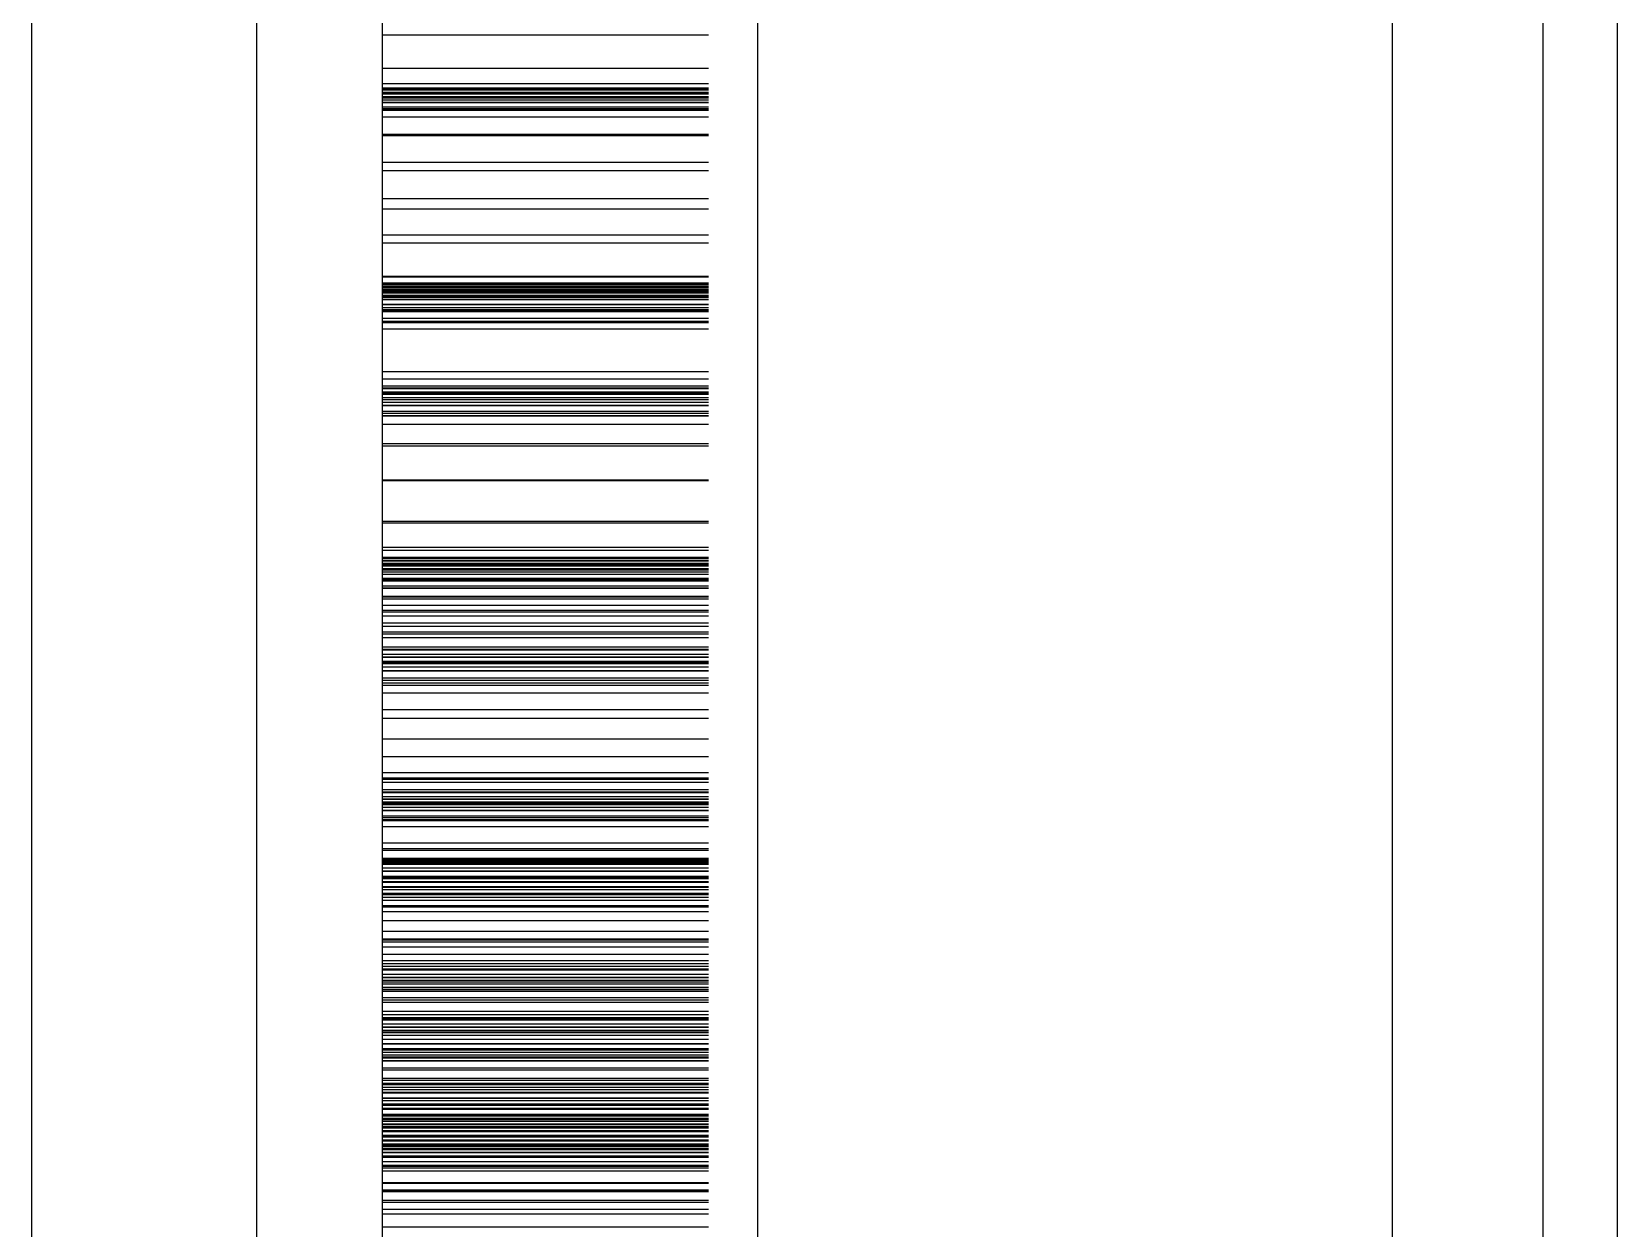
# Model space of a CAD drawing. Extents: x -49 to 4846, y -968 to 1090.
# Drawn here: x 4668.25 to 4710.55, y -882.91 to -850.98 of the extents above; entities that cross this region are included whole.
import ezdxf

# ---------------------------------------------------------------- set-up
doc = ezdxf.new("R2010")
doc.units = 0
doc.linetypes.add('DASHED', pattern=[11.05, 8.7, -2.35])
doc.linetypes.add('DOT', pattern=[2.2, 1.1, -1.1])
doc.layers.get('0').update_dxf_attribs({"linetype": 'CONTINUOUS'})
doc.layers.add('INVISIBLE', color=6, linetype='DOT')

msp = doc.modelspace()

# ---------------------------------------------------------------- linework, layer by layer
at = {"color": 1}
for p, q in [((4687.607727, -617.895823), (4687.607727, -967.895823)), ((4704.550059, -942.895823), (4704.550059, -642.895823)), ((4708.573243, -922.799634), (4708.573243, -642.895823)), ((4710.550059, -642.895823), (4710.550059, -922.799634)), ((4668.249041, -917.895823), (4668.249041, -667.895823)), ((4674.249041, -667.895823), (4674.249041, -901.148999)), ((4677.607727, -967.895823), (4677.607727, -792.895823))]:
    msp.add_line(p, q, dxfattribs=at)
at = {"layer": 'INVISIBLE', "linetype": 'DASHED'}
for p, q in [((4677.607727, -851.070138), (4687.607727, -851.070138)), ((4677.607727, -851.956715), (4687.607727, -851.956715)), ((4677.607727, -852.36122), (4687.607727, -852.36122)), ((4677.607727, -852.483445), (4687.607727, -852.483445)), ((4677.607727, -852.485101), (4687.607727, -852.485101)), ((4677.607727, -852.51783), (4687.607727, -852.51783)), ((4677.607727, -852.530308), (4687.607727, -852.530308)), ((4677.607727, -852.594375), (4687.607727, -852.594375)), ((4677.607727, -852.635494), (4687.607727, -852.635494)), ((4677.607727, -852.640361), (4687.607727, -852.640361)), ((4677.607727, -852.709308), (4687.607727, -852.709308)), ((4677.607727, -852.746087), (4687.607727, -852.746087)), ((4677.607727, -852.798794), (4687.607727, -852.798794)), ((4677.607727, -852.862665), (4687.607727, -852.862665)), ((4677.607727, -852.867559), (4687.607727, -852.867559)), ((4677.607727, -852.987632), (4687.607727, -852.987632)), ((4677.607727, -853.028687), (4687.607727, -853.028687)), ((4677.607727, -853.061875), (4687.607727, -853.061875)), ((4677.607727, -853.074101), (4687.607727, -853.074101)), ((4677.607727, -853.257375), (4687.607727, -853.257375)), ((4677.607727, -853.720882), (4687.607727, -853.720882)), ((4677.607727, -853.753226), (4687.607727, -853.753226)), ((4677.607727, -854.467415), (4687.607727, -854.467415)), ((4677.607727, -854.681958), (4687.607727, -854.681958)), ((4677.607727, -855.434244), (4687.607727, -855.434244)), ((4677.607727, -855.705829), (4687.607727, -855.705829)), ((4677.607727, -856.40582), (4687.607727, -856.40582)), ((4677.607727, -856.616422), (4687.607727, -856.616422)), ((4677.607727, -857.504615), (4687.607727, -857.504615)), ((4677.607727, -857.519042), (4687.607727, -857.519042)), ((4677.607727, -857.679902), (4687.607727, -857.679902)), ((4677.607727, -857.713918), (4687.607727, -857.713918)), ((4677.607727, -857.719276), (4687.607727, -857.719276)), ((4677.607727, -857.725324), (4687.607727, -857.725324)), ((4677.607727, -857.737308), (4687.607727, -857.737308)), ((4677.607727, -857.778636), (4687.607727, -857.778636)), ((4677.607727, -857.809377), (4687.607727, -857.809377)), ((4677.607727, -857.812872), (4687.607727, -857.812872)), ((4677.607727, -857.859615), (4687.607727, -857.859615)), ((4677.607727, -857.882719), (4687.607727, -857.882719)), ((4677.607727, -857.908072), (4687.607727, -857.908072)), ((4677.607727, -857.913959), (4687.607727, -857.913959)), ((4677.607727, -857.94926), (4687.607727, -857.94926)), ((4677.607727, -857.951862), (4687.607727, -857.951862)), ((4677.607727, -858.011608), (4687.607727, -858.011608)), ((4677.607727, -858.030428), (4687.607727, -858.030428)), ((4677.607727, -858.050402), (4687.607727, -858.050402)), ((4677.607727, -858.074089), (4687.607727, -858.074089)), ((4677.607727, -858.123133), (4687.607727, -858.123133)), ((4677.607727, -858.12975), (4687.607727, -858.12975)), ((4677.607727, -858.248484), (4687.607727, -858.248484)), ((4677.607727, -858.261138), (4687.607727, -858.261138)), ((4677.607727, -858.338112), (4687.607727, -858.338112)), ((4677.607727, -858.392401), (4687.607727, -858.392401)), ((4677.607727, -858.424664), (4687.607727, -858.424664)), ((4677.607727, -858.445999), (4687.607727, -858.445999)), ((4677.607727, -858.451965), (4687.607727, -858.451965)), ((4677.607727, -858.62134), (4687.607727, -858.62134)), ((4677.607727, -858.703365), (4687.607727, -858.703365)), ((4677.607727, -858.744604), (4687.607727, -858.744604)), ((4677.607727, -858.90944), (4687.607727, -858.90944)), ((4677.607727, -860.0476), (4687.607727, -860.0476)), ((4677.607727, -860.243147), (4687.607727, -860.243147)), ((4677.607727, -860.430586), (4687.607727, -860.430586)), ((4677.607727, -860.480173), (4687.607727, -860.480173)), ((4677.607727, -860.497906), (4687.607727, -860.497906)), ((4677.607727, -860.587481), (4687.607727, -860.587481)), ((4677.607727, -860.613928), (4687.607727, -860.613928)), ((4677.607727, -860.644001), (4687.607727, -860.644001)), ((4677.607727, -860.65065), (4687.607727, -860.65065)), ((4677.607727, -860.744075), (4687.607727, -860.744075)), ((4677.607727, -860.793399), (4687.607727, -860.793399)), ((4677.607727, -860.863562), (4687.607727, -860.863562)), ((4677.607727, -860.94787), (4687.607727, -860.94787)), ((4677.607727, -860.954301), (4687.607727, -860.954301)), ((4677.607727, -861.110943), (4687.607727, -861.110943)), ((4677.607727, -861.164052), (4687.607727, -861.164052)), ((4677.607727, -861.222564), (4687.607727, -861.222564)), ((4677.607727, -861.230404), (4687.607727, -861.230404)), ((4677.607727, -861.456492), (4687.607727, -861.456492)), ((4677.607727, -861.967274), (4687.607727, -861.967274)), ((4677.607727, -862.03525), (4687.607727, -862.03525)), ((4677.607727, -862.941947), (4687.607727, -862.941947)), ((4677.607727, -862.954061), (4687.607727, -862.954061)), ((4677.607727, -864.038366), (4687.607727, -864.038366)), ((4677.607727, -864.085309), (4687.607727, -864.085309)), ((4677.607727, -864.734772), (4687.607727, -864.734772)), ((4677.607727, -864.810807), (4687.607727, -864.810807)), ((4677.607727, -864.999957), (4687.607727, -864.999957)), ((4677.607727, -865.032461), (4687.607727, -865.032461)), ((4677.607727, -865.081722), (4687.607727, -865.081722)), ((4677.607727, -865.098505), (4687.607727, -865.098505)), ((4677.607727, -865.161287), (4687.607727, -865.161287)), ((4677.607727, -865.178556), (4687.607727, -865.178556)), ((4677.607727, -865.209898), (4687.607727, -865.209898)), ((4677.607727, -865.225884), (4687.607727, -865.225884)), ((4677.607727, -865.231318), (4687.607727, -865.231318)), ((4677.607727, -865.305081), (4687.607727, -865.305081)), ((4677.607727, -865.342295), (4687.607727, -865.342295)), ((4677.607727, -865.393446), (4687.607727, -865.393446)), ((4677.607727, -865.452453), (4687.607727, -865.452453)), ((4677.607727, -865.456854), (4687.607727, -865.456854)), ((4677.607727, -865.560073), (4687.607727, -865.560073)), ((4677.607727, -865.564986), (4687.607727, -865.564986)), ((4677.607727, -865.59349), (4687.607727, -865.59349)), ((4677.607727, -865.599709), (4687.607727, -865.599709)), ((4677.607727, -865.629473), (4687.607727, -865.629473)), ((4677.607727, -865.765505), (4687.607727, -865.765505)), ((4677.607727, -865.822551), (4687.607727, -865.822551)), ((4677.607727, -865.830347), (4687.607727, -865.830347)), ((4677.607727, -866.044505), (4687.607727, -866.044505)), ((4677.607727, -866.056007), (4687.607727, -866.056007)), ((4677.607727, -866.11497), (4687.607727, -866.11497)), ((4677.607727, -866.284852), (4687.607727, -866.284852)), ((4677.607727, -866.417834), (4687.607727, -866.417834)), ((4677.607727, -866.464624), (4687.607727, -866.464624)), ((4677.607727, -866.569326), (4687.607727, -866.569326)), ((4677.607727, -866.75774), (4687.607727, -866.75774)), ((4677.607727, -866.838638), (4687.607727, -866.838638)), ((4677.607727, -866.997745), (4687.607727, -866.997745)), ((4677.607727, -867.04402), (4687.607727, -867.04402)), ((4677.607727, -867.148388), (4687.607727, -867.148388)), ((4677.607727, -867.39285), (4687.607727, -867.39285)), ((4677.607727, -867.455472), (4687.607727, -867.455472)), ((4677.607727, -867.477684), (4687.607727, -867.477684)), ((4677.607727, -867.588853), (4687.607727, -867.588853)), ((4677.607727, -867.658303), (4687.607727, -867.658303)), ((4677.607727, -867.666444), (4687.607727, -867.666444)), ((4677.607727, -867.780264), (4687.607727, -867.780264)), ((4677.607727, -867.811328), (4687.607727, -867.811328)), ((4677.607727, -867.839977), (4687.607727, -867.839977)), ((4677.607727, -867.924529), (4687.607727, -867.924529)), ((4677.607727, -868.02559), (4687.607727, -868.02559)), ((4677.607727, -868.033277), (4687.607727, -868.033277)), ((4677.607727, -868.219643), (4687.607727, -868.219643)), ((4677.607727, -868.282484), (4687.607727, -868.282484)), ((4677.607727, -868.351536), (4687.607727, -868.351536)), ((4677.607727, -868.41284), (4687.607727, -868.41284)), ((4677.607727, -868.625893), (4687.607727, -868.625893)), ((4677.607727, -869.066014), (4687.607727, -869.066014)), ((4677.607727, -869.29461), (4687.607727, -869.29461)), ((4677.607727, -869.844813), (4687.607727, -869.844813)), ((4677.607727, -870.321844), (4687.607727, -870.321844)), ((4677.607727, -870.742771), (4687.607727, -870.742771)), ((4677.607727, -870.884847), (4687.607727, -870.884847)), ((4677.607727, -870.926258), (4687.607727, -870.926258)), ((4677.607727, -871.001193), (4687.607727, -871.001193)), ((4677.607727, -871.199019), (4687.607727, -871.199019)), ((4677.607727, -871.261371), (4687.607727, -871.261371)), ((4677.607727, -871.282798), (4687.607727, -871.282798)), ((4677.607727, -871.38609), (4687.607727, -871.38609)), ((4677.607727, -871.447937), (4687.607727, -871.447937)), ((4677.607727, -871.455073), (4687.607727, -871.455073)), ((4677.607727, -871.530381), (4687.607727, -871.530381)), ((4677.607727, -871.55263), (4687.607727, -871.55263)), ((4677.607727, -871.591767), (4687.607727, -871.591767)), ((4677.607727, -871.602328), (4687.607727, -871.602328)), ((4677.607727, -871.671155), (4687.607727, -871.671155)), ((4677.607727, -871.751289), (4687.607727, -871.751289)), ((4677.607727, -871.757298), (4687.607727, -871.757298)), ((4677.607727, -871.899477), (4687.607727, -871.899477)), ((4677.607727, -871.946032), (4687.607727, -871.946032)), ((4677.607727, -871.996451), (4687.607727, -871.996451)), ((4677.607727, -872.024304), (4687.607727, -872.024304)), ((4677.607727, -872.189839), (4687.607727, -872.189839)), ((4677.607727, -872.620141), (4687.607727, -872.620141)), ((4677.607727, -872.775152), (4687.607727, -872.775152)), ((4677.607727, -872.82022), (4687.607727, -872.82022)), ((4677.607727, -873.032208), (4687.607727, -873.032208)), ((4677.607727, -873.051178), (4687.607727, -873.051178)), ((4677.607727, -873.065952), (4687.607727, -873.065952)), ((4677.607727, -873.107904), (4687.607727, -873.107904)), ((4677.607727, -873.138872), (4687.607727, -873.138872)), ((4677.607727, -873.164593), (4687.607727, -873.164593)), ((4677.607727, -873.196718), (4687.607727, -873.196718)), ((4677.607727, -873.292498), (4687.607727, -873.292498)), ((4677.607727, -873.371841), (4687.607727, -873.371841)), ((4677.607727, -873.381737), (4687.607727, -873.381737)), ((4677.607727, -873.510359), (4687.607727, -873.510359)), ((4677.607727, -873.535112), (4687.607727, -873.535112)), ((4677.607727, -873.577851), (4687.607727, -873.577851)), ((4677.607727, -873.658547), (4687.607727, -873.658547)), ((4677.607727, -873.673097), (4687.607727, -873.673097)), ((4677.607727, -873.786494), (4687.607727, -873.786494)), ((4677.607727, -873.795102), (4687.607727, -873.795102)), ((4677.607727, -873.80211), (4687.607727, -873.80211)), ((4677.607727, -873.867463), (4687.607727, -873.867463)), ((4677.607727, -873.963676), (4687.607727, -873.963676)), ((4677.607727, -874.003046), (4687.607727, -874.003046)), ((4677.607727, -874.072873), (4687.607727, -874.072873)), ((4677.607727, -874.149448), (4687.607727, -874.149448)), ((4677.607727, -874.298932), (4687.607727, -874.298932)), ((4677.607727, -874.333723), (4687.607727, -874.333723)), ((4677.607727, -874.452244), (4687.607727, -874.452244)), ((4677.607727, -874.695694), (4687.607727, -874.695694)), ((4677.607727, -874.982194), (4687.607727, -874.982194)), ((4677.607727, -875.181691), (4687.607727, -875.181691)), ((4677.607727, -875.210075), (4687.607727, -875.210075)), ((4677.607727, -875.266033), (4687.607727, -875.266033)), ((4677.607727, -875.394235), (4687.607727, -875.394235)), ((4677.607727, -875.598121), (4687.607727, -875.598121)), ((4677.607727, -875.760424), (4687.607727, -875.760424)), ((4677.607727, -875.84384), (4687.607727, -875.84384)), ((4677.607727, -875.910067), (4687.607727, -875.910067)), ((4677.607727, -875.982786), (4687.607727, -875.982786)), ((4677.607727, -876.00792), (4687.607727, -876.00792)), ((4677.607727, -876.129938), (4687.607727, -876.129938)), ((4677.607727, -876.203601), (4687.607727, -876.203601)), ((4677.607727, -876.212127), (4687.607727, -876.212127)), ((4677.607727, -876.284568), (4687.607727, -876.284568)), ((4677.607727, -876.329215), (4687.607727, -876.329215)), ((4677.607727, -876.389225), (4687.607727, -876.389225)), ((4677.607727, -876.472719), (4687.607727, -876.472719)), ((4677.607727, -876.530531), (4687.607727, -876.530531)), ((4677.607727, -876.570479), (4687.607727, -876.570479)), ((4677.607727, -876.577833), (4687.607727, -876.577833)), ((4677.607727, -876.752759), (4687.607727, -876.752759)), ((4677.607727, -876.810417), (4687.607727, -876.810417)), ((4677.607727, -876.873067), (4687.607727, -876.873067)), ((4677.607727, -876.877522), (4687.607727, -876.877522)), ((4677.607727, -877.11536), (4687.607727, -877.11536)), ((4677.607727, -877.20195), (4687.607727, -877.20195)), ((4677.607727, -877.281982), (4687.607727, -877.281982)), ((4677.607727, -877.310088), (4687.607727, -877.310088)), ((4677.607727, -877.347464), (4687.607727, -877.347464)), ((4677.607727, -877.449137), (4687.607727, -877.449137)), ((4677.607727, -877.534908), (4687.607727, -877.534908)), ((4677.607727, -877.544915), (4687.607727, -877.544915)), ((4677.607727, -877.62555), (4687.607727, -877.62555)), ((4677.607727, -877.666655), (4687.607727, -877.666655)), ((4677.607727, -877.683928), (4687.607727, -877.683928)), ((4677.607727, -877.75625), (4687.607727, -877.75625)), ((4677.607727, -877.858027), (4687.607727, -877.858027)), ((4677.607727, -877.978804), (4687.607727, -877.978804)), ((4677.607727, -877.987956), (4687.607727, -877.987956)), ((4677.607727, -878.10687), (4687.607727, -878.10687)), ((4677.607727, -878.148417), (4687.607727, -878.148417)), ((4677.607727, -878.20839), (4687.607727, -878.20839)), ((4677.607727, -878.282152), (4687.607727, -878.282152)), ((4677.607727, -878.335601), (4687.607727, -878.335601)), ((4677.607727, -878.362902), (4687.607727, -878.362902)), ((4677.607727, -878.432784), (4687.607727, -878.432784)), ((4677.607727, -878.435678), (4687.607727, -878.435678)), ((4677.607727, -878.622213), (4687.607727, -878.622213)), ((4677.607727, -878.680903), (4687.607727, -878.680903)), ((4677.607727, -878.904178), (4687.607727, -878.904178)), ((4677.607727, -878.95971), (4687.607727, -878.95971)), ((4677.607727, -879.039617), (4687.607727, -879.039617)), ((4677.607727, -879.06736), (4687.607727, -879.06736)), ((4677.607727, -879.141122), (4687.607727, -879.141122)), ((4677.607727, -879.143367), (4687.607727, -879.143367)), ((4677.607727, -879.145823), (4687.607727, -879.145823)), ((4677.607727, -879.202772), (4687.607727, -879.202772)), ((4677.607727, -879.276204), (4687.607727, -879.276204)), ((4677.607727, -879.277203), (4687.607727, -879.277203)), ((4677.607727, -879.285031), (4687.607727, -879.285031)), ((4677.607727, -879.294575), (4687.607727, -879.294575)), ((4677.607727, -879.426077), (4687.607727, -879.426077)), ((4677.607727, -879.439201), (4687.607727, -879.439201)), ((4677.607727, -879.493777), (4687.607727, -879.493777)), ((4677.607727, -879.588289), (4687.607727, -879.588289)), ((4677.607727, -879.620083), (4687.607727, -879.620083)), ((4677.607727, -879.624736), (4687.607727, -879.624736)), ((4677.607727, -879.699401), (4687.607727, -879.699401)), ((4677.607727, -879.703728), (4687.607727, -879.703728)), ((4677.607727, -879.707778), (4687.607727, -879.707778)), ((4677.607727, -879.73299), (4687.607727, -879.73299)), ((4677.607727, -879.866365), (4687.607727, -879.866365)), ((4677.607727, -879.877107), (4687.607727, -879.877107)), ((4677.607727, -879.907806), (4687.607727, -879.907806)), ((4677.607727, -879.965556), (4687.607727, -879.965556)), ((4677.607727, -879.974047), (4687.607727, -879.974047)), ((4677.607727, -879.975857), (4687.607727, -879.975857)), ((4677.607727, -880.009129), (4687.607727, -880.009129)), ((4677.607727, -880.046192), (4687.607727, -880.046192)), ((4677.607727, -880.118566), (4687.607727, -880.118566)), ((4677.607727, -880.14138), (4687.607727, -880.14138)), ((4677.607727, -880.192556), (4687.607727, -880.192556)), ((4677.607727, -880.214665), (4687.607727, -880.214665)), ((4677.607727, -880.225314), (4687.607727, -880.225314)), ((4677.607727, -880.296417), (4687.607727, -880.296417)), ((4677.607727, -880.298268), (4687.607727, -880.298268)), ((4677.607727, -880.326798), (4687.607727, -880.326798)), ((4677.607727, -880.327407), (4687.607727, -880.327407)), ((4677.607727, -880.419296), (4687.607727, -880.419296)), ((4677.607727, -880.428591), (4687.607727, -880.428591)), ((4677.607727, -880.470294), (4687.607727, -880.470294)), ((4677.607727, -880.548805), (4687.607727, -880.548805)), ((4677.607727, -880.557555), (4687.607727, -880.557555)), ((4677.607727, -880.562388), (4687.607727, -880.562388)), ((4677.607727, -880.567699), (4687.607727, -880.567699)), ((4677.607727, -880.569519), (4687.607727, -880.569519)), ((4677.607727, -880.651881), (4687.607727, -880.651881)), ((4677.607727, -880.674042), (4687.607727, -880.674042)), ((4677.607727, -880.707867), (4687.607727, -880.707867)), ((4677.607727, -880.726354), (4687.607727, -880.726354)), ((4677.607727, -880.780297), (4687.607727, -880.780297)), ((4677.607727, -880.807751), (4687.607727, -880.807751)), ((4677.607727, -880.875816), (4687.607727, -880.875816)), ((4677.607727, -880.879122), (4687.607727, -880.879122)), ((4677.607727, -880.881697), (4687.607727, -880.881697)), ((4677.607727, -880.974993), (4687.607727, -880.974993)), ((4677.607727, -881.001305), (4687.607727, -881.001305)), ((4677.607727, -881.01034), (4687.607727, -881.01034)), ((4677.607727, -881.127059), (4687.607727, -881.127059)), ((4677.607727, -881.226728), (4687.607727, -881.226728)), ((4677.607727, -881.247545), (4687.607727, -881.247545)), ((4677.607727, -881.298656), (4687.607727, -881.298656)), ((4677.607727, -881.377142), (4687.607727, -881.377142)), ((4677.607727, -881.6838), (4687.607727, -881.6838)), ((4677.607727, -881.701363), (4687.607727, -881.701363)), ((4677.607727, -881.881066), (4687.607727, -881.881066)), ((4677.607727, -881.89719), (4687.607727, -881.89719)), ((4677.607727, -881.922954), (4687.607727, -881.922954)), ((4677.607727, -882.15423), (4687.607727, -882.15423)), ((4677.607727, -882.207796), (4687.607727, -882.207796)), ((4677.607727, -882.400565), (4687.607727, -882.400565)), ((4677.607727, -882.520451), (4687.607727, -882.520451)), ((4677.607727, -882.870726), (4687.607727, -882.870726))]:
    msp.add_line(p, q, dxfattribs=at)

doc.saveas('drawing.dxf')
